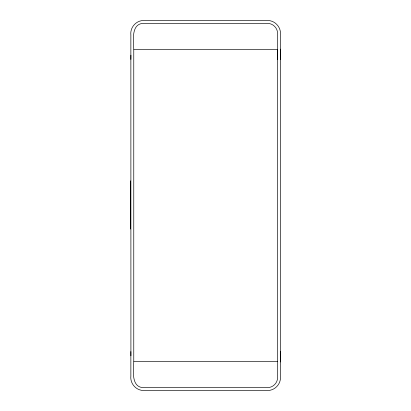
<?xml version="1.0" encoding="UTF-8"?>
<svg xmlns="http://www.w3.org/2000/svg" width="411" height="411" viewBox="0 0 411 411"><rect width="100%" height="100%" fill="white"/><g stroke="black" fill="none" stroke-linecap="round" stroke-linejoin="round"><path stroke-width="0.62" d="M130.862 351.559L130.862 375.931C129.861 384.244 137.074 391.452 145.381 390.45L265.902 390.45C274.214 391.452 281.422 384.244 280.42 375.931L280.42 35.069C281.422 26.756 274.214 19.548 265.902 20.55L145.381 20.55C137.074 19.548 129.861 26.756 130.862 35.069L130.914 355.803M133.765 361.793C133.38 370.707 130.775 389.114 145.448 387.547L265.835 387.547C272.657 388.529 278.499 382.687 277.517 375.865L277.517 49.407L133.765 49.407L133.765 361.593L277.517 361.593M277.517 59.441L277.517 35.135C278.499 28.313 272.657 22.471 265.835 23.453L145.448 23.453C130.775 21.886 133.38 40.293 133.765 49.207M280.42 351.559L280.297 361.865L280.297 361.577M130.862 59.441L130.914 55.197M280.42 59.441L280.297 49.135L280.297 49.531M130.58 185.5L130.626 193.16M130.631 229.05L130.585 219.895M130.626 201.21L130.58 180.886M130.626 211.424L130.58 194.567M130.631 221.853L130.585 205.002M280.297 361.469L280.297 361.865"/></g></svg>
